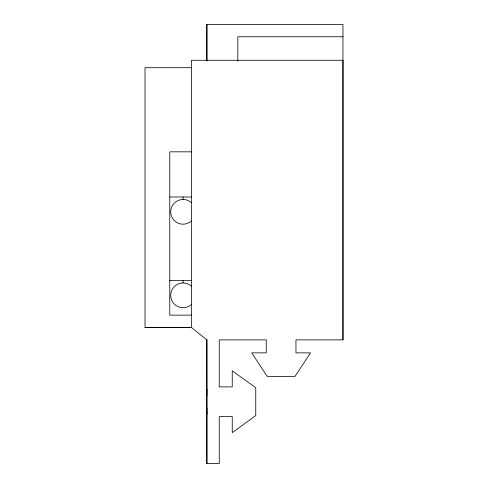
<?xml version="1.0" encoding="UTF-8"?>
<svg xmlns="http://www.w3.org/2000/svg" width="488" height="488" viewBox="0 0 488 488"><rect width="100%" height="100%" fill="white"/><g stroke="black" fill="none" stroke-linecap="round" stroke-linejoin="round"><path stroke-width="0.73" d="M206.881 413.69L206.881 414.111L206.881 407.925M206.875 395.555L206.881 389.369L206.881 389.79M206.881 60.86L206.881 24.4L342.972 24.4L342.972 339.88L295.96 339.88L295.96 352.873L310.496 352.873L295.033 376.376L267.198 376.376L251.729 352.873L266.265 352.873L266.265 339.88L219.252 339.88L219.252 386.892L232.245 386.892L232.245 370.813L255.761 387.704L255.761 415.544L232.245 432.673L232.245 416.587L219.252 416.587L219.252 463.6L206.881 463.6L206.869 339.88L191.418 327.509L191.418 60.28L342.979 60.28L342.972 339.88M342.972 36.771L237.815 36.771L237.815 61.104M191.796 67.698L145.021 67.704L145.021 327.478L191.796 327.503L145.028 327.478M191.808 151.829L169.769 151.829L169.769 315.138L191.808 315.138M169.769 196.987L191.198 196.987M169.769 280.496L191.198 280.496M206.881 24.4L206.881 61M206.881 339.312L206.881 463.6M183.067 196.987L183.067 199.458M183.067 280.496L183.067 282.967M191.351 221.021A12.371 12.371 0 0 1 174.167 220.424A12.371 12.371 0 0 1 174.167 203.234A12.371 12.371 0 0 1 191.351 202.642M191.351 304.53A12.371 12.371 0 0 1 174.167 303.939A12.371 12.371 0 0 1 174.167 286.749A12.371 12.371 0 0 1 191.351 286.151"/></g></svg>
